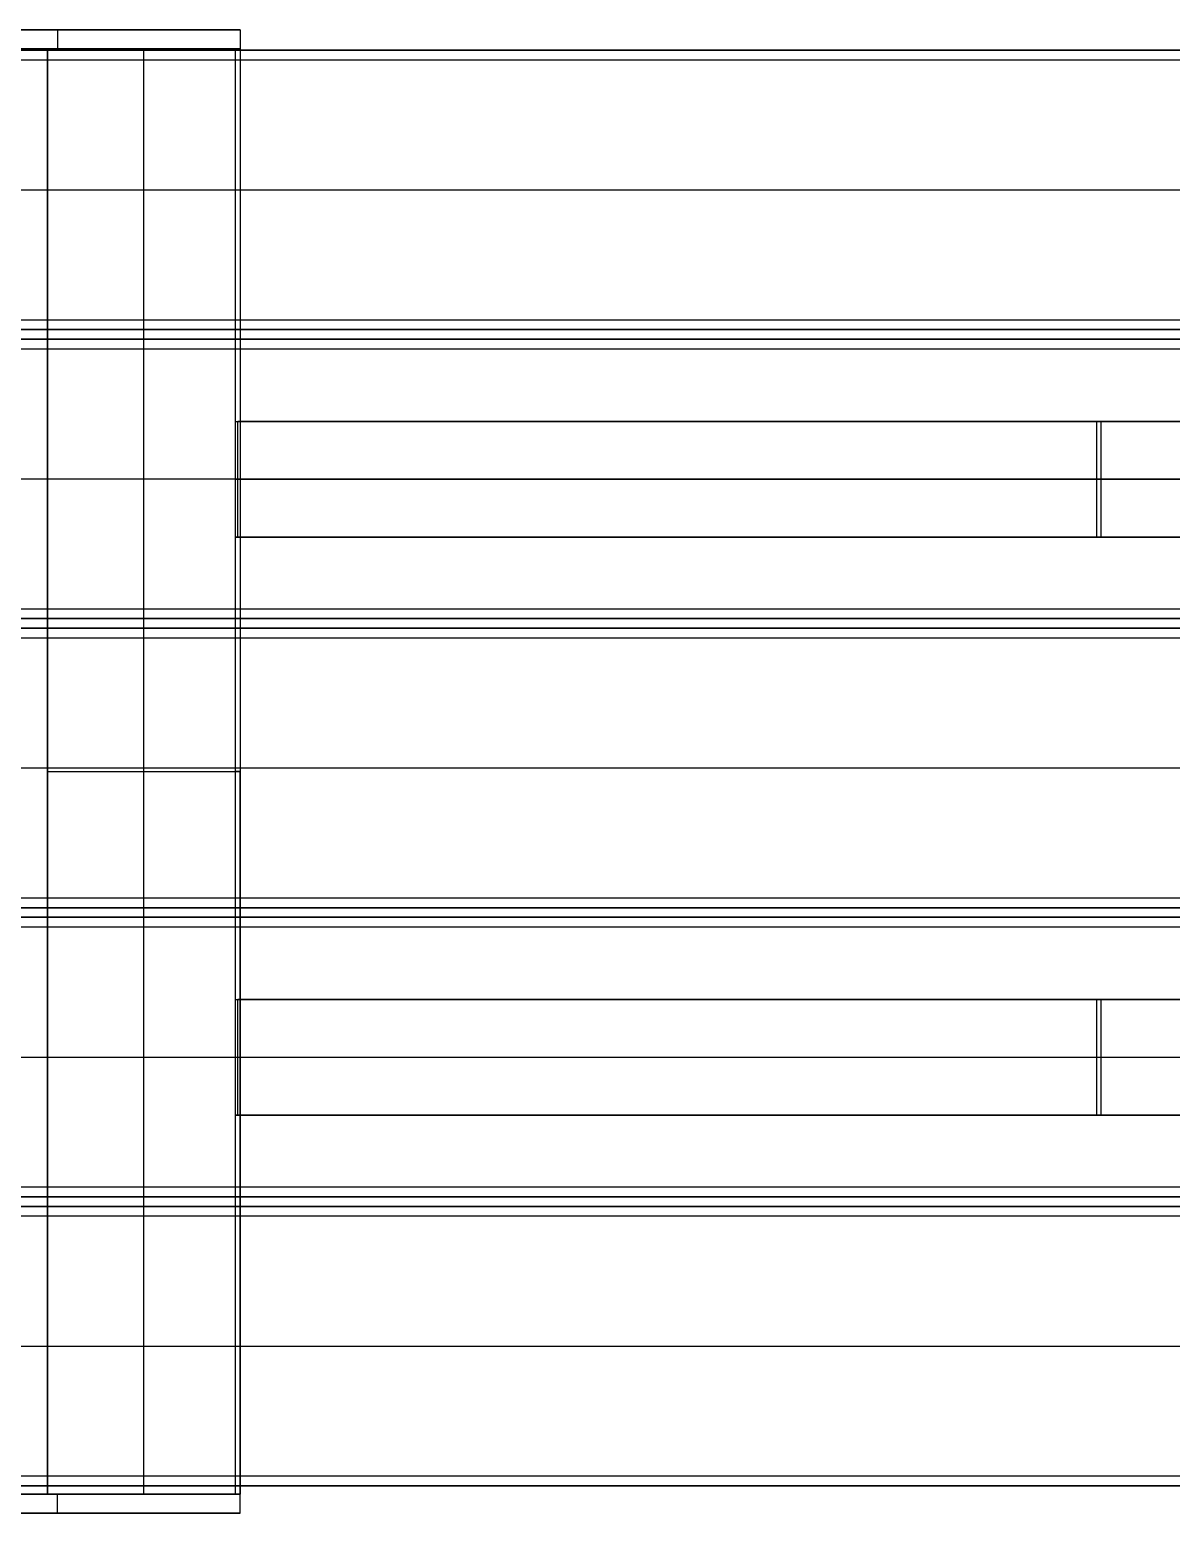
# Model space of a CAD drawing. Header units: millimetres. Extents: x 0 to 12925, y -1 to 2169.
# Drawn here: x 11409 to 12002, y 737 to 1507 of the extents above; entities that cross this region are included whole.
import ezdxf

# ---------------------------------------------------------------- set-up
doc = ezdxf.new("R2010")
doc.units = ezdxf.units.MM
doc.header["$MEASUREMENT"] = 0
doc.layers.add('Domyślny', color=7, linetype='Continuous', true_color=0x000000)
doc.layers.add('Warstwa 01', color=252, linetype='Continuous', true_color=0x696969)

# ---------------------------------------------------------------- blocks, each defined once
blk = doc.blocks.new('deska 2 awki Biker 02.417 v2 - wzmacniana')
at = {"layer": 'Domyślny', "color": 7, "true_color": 0xffffff}
for p, q in [((-882.5, 38), (882.5, 38)), ((-882.5, 16.5, -72.5), (882.5, 16.5, -72.5)), ((-882.5, 16.5, 72.5), (882.5, 16.5, 72.5)), ((-887.5, 0), (887.5, 0))]:
    blk.add_line(p, q, dxfattribs=at)
for points in [[(882.5, 38, 67.5), (0, 38, 67.5), (-882.5, 38, 67.5)], [(-882.5, 38, -67.5), (0, 38, -67.5), (882.5, 38, -67.5)], [(882.5, 33, -72.5), (0, 33, -72.5), (-882.5, 33, -72.5)], [(-882.5, 33, 72.5), (0, 33, 72.5), (882.5, 33, 72.5)], [(-882.5, 0, -72.5), (0, 0, -72.5), (882.5, 0, -72.5)], [(882.5, 0, 72.5), (0, 0, 72.5), (-882.5, 0, 72.5)]]:
    blk.add_open_spline(points, degree=2, dxfattribs=at)
blk = doc.blocks.new('deska 1 awki Biker 02.417 v2 - wzmacniana')
at = {"layer": 'Domyślny', "color": 7, "true_color": 0xffffff}
for p, q in [((-882.5, 38), (882.5, 38)), ((-882.5, 16.5, -72.5), (882.5, 16.5, -72.5)), ((-882.5, 16.5, 72.5), (882.5, 16.5, 72.5)), ((-887.5, 0), (887.5, 0))]:
    blk.add_line(p, q, dxfattribs=at)
for points in [[(882.5, 38, 67.5), (0, 38, 67.5), (-882.5, 38, 67.5)], [(-882.5, 38, -67.5), (0, 38, -67.5), (882.5, 38, -67.5)], [(882.5, 33, -72.5), (0, 33, -72.5), (-882.5, 33, -72.5)], [(-882.5, 33, 72.5), (0, 33, 72.5), (882.5, 33, 72.5)], [(-882.5, 0, -72.5), (0, 0, -72.5), (882.5, 0, -72.5)], [(882.5, 0, 72.5), (0, 0, 72.5), (-882.5, 0, 72.5)]]:
    blk.add_open_spline(points, degree=2, dxfattribs=at)

msp = doc.modelspace()

# ---------------------------------------------------------------- linework, layer by layer
at = {"layer": 'Warstwa 01'}
for p, q in [((11418.65, 1497.28, 1291.95), (11418.65, 1497.28, 1281.95)), ((11468.65, 1497.28, 1281.95), (11468.65, 1497.28, 1291.95)), ((11516.25, 1303.91, 1281.95), (12487.41, 1303.91, 1281.95)), ((12486.21, 1303.91, 1286.95), (11517.45, 1303.91, 1286.95)), ((12485.02, 1303.91, 1291.95), (11518.64, 1303.91, 1291.95)), ((12487.41, 1273.91, 1281.95), (11516.25, 1273.91, 1281.95)), ((12485.02, 1273.91, 1291.95), (11518.64, 1273.91, 1291.95)), ((11516.25, 1243.91, 1281.95), (12487.41, 1243.91, 1281.95)), ((12486.21, 1243.91, 1286.95), (11517.45, 1243.91, 1286.95)), ((11518.64, 1243.91, 1291.95), (12485.02, 1243.91, 1291.95)), ((11418.64, 1122.28, 1281.95), (11418.64, 1122.28, 1291.95)), ((11516.25, 1003.91, 1281.95), (12487.41, 1003.91, 1281.95)), ((12486.21, 1003.91, 1286.95), (11517.45, 1003.91, 1286.95)), ((12485.02, 1003.91, 1291.95), (11518.64, 1003.91, 1291.95)), ((12487.41, 973.91, 1281.95), (11516.25, 973.91, 1281.95)), ((12485.02, 973.91, 1291.95), (11518.64, 973.91, 1291.95)), ((11516.25, 943.91, 1281.95), (12487.41, 943.91, 1281.95)), ((12486.21, 943.91, 1286.95), (11517.45, 943.91, 1286.95)), ((11518.64, 943.91, 1291.95), (12485.02, 943.91, 1291.95)), ((11418.64, 747.28, 1281.95), (11418.64, 747.28, 1291.95)), ((11468.64, 747.28, 1281.95), (11468.64, 747.28, 1291.95)), ((11518.64, 747.28, 1291.95), (11518.64, 747.28, 1291.95))]:
    msp.add_line(p, q, dxfattribs=at)
for points, knots in [([(11518.65, 1507.28, 1291.95), (11495.07, 1507.28, 1294), (11471.5, 1507.28, 1296.05), (11447.93, 1507.28, 1298.09), (11338.96, 1507.28, 1307.56), (11229.98, 1507.28, 1317.02), (11121.01, 1507.28, 1326.48)], [-382.029386, -382.029386, -382.029386, -382.029386, -311.048814, -311.048814, -311.048814, 17.103664, 17.103664, 17.103664, 17.103664]), ([(11423.77, 1507.28, 895.15), (11447.83, 1507.28, 995.79), (11471.9, 1507.28, 1096.42), (11495.96, 1507.28, 1197.05), (11503.52, 1507.28, 1228.69), (11511.08, 1507.28, 1260.32), (11518.65, 1507.28, 1291.95)], [-790.015191, -790.015191, -790.015191, -790.015191, -479.604951, -479.604951, -479.604951, -382.029386, -382.029386, -382.029386, -382.029386]), ([(11518.65, 1497.28, 1291.95), (11495.07, 1497.28, 1294), (11471.5, 1497.28, 1296.05), (11447.93, 1497.28, 1298.09), (11338.96, 1497.28, 1307.56), (11229.98, 1497.28, 1317.02), (11121.01, 1497.28, 1326.48)], [-382.029386, -382.029386, -382.029386, -382.029386, -311.048814, -311.048814, -311.048814, 17.103664, 17.103664, 17.103664, 17.103664]), ([(11423.77, 1497.28, 895.15), (11447.83, 1497.28, 995.79), (11471.9, 1497.28, 1096.42), (11495.96, 1497.28, 1197.05), (11503.52, 1497.28, 1228.69), (11511.08, 1497.28, 1260.32), (11518.65, 1497.28, 1291.95)], [-790.015191, -790.015191, -790.015191, -790.015191, -479.604951, -479.604951, -479.604951, -382.029386, -382.029386, -382.029386, -382.029386]), ([(11516.25, 747.28, 1281.95), (11516.25, 872.28, 1281.95), (11516.25, 997.28, 1281.95), (11516.25, 1247.28, 1281.95), (11516.25, 1372.28, 1281.95), (11516.26, 1497.28, 1281.95)], [0, 0, 0, 0, 375, 375, 750, 750, 750, 750]), ([(11121, 747.28, 1326.48), (11229.98, 747.28, 1317.02), (11338.95, 747.28, 1307.56), (11447.93, 747.28, 1298.09), (11471.5, 747.28, 1296.05), (11495.07, 747.28, 1294), (11518.64, 747.28, 1291.95)], [471.949893, 471.949893, 471.949893, 471.949893, 800.102371, 800.102371, 800.102371, 871.082943, 871.082943, 871.082943, 871.082943]), ([(11518.64, 747.28, 1291.95), (11511.08, 747.28, 1260.32), (11503.51, 747.28, 1228.69), (11495.95, 747.28, 1197.05), (11471.89, 747.28, 1096.42), (11447.83, 747.28, 995.79), (11423.77, 747.28, 895.15)], [871.082943, 871.082943, 871.082943, 871.082943, 968.658508, 968.658508, 968.658508, 1279.068748, 1279.068748, 1279.068748, 1279.068748]), ([(11121, 737.28, 1326.48), (11229.98, 737.28, 1317.02), (11338.95, 737.28, 1307.56), (11447.93, 737.28, 1298.09), (11471.5, 737.28, 1296.05), (11495.07, 737.28, 1294), (11518.64, 737.28, 1291.95)], [471.949893, 471.949893, 471.949893, 471.949893, 800.102371, 800.102371, 800.102371, 871.082943, 871.082943, 871.082943, 871.082943]), ([(11518.64, 737.28, 1291.95), (11511.08, 737.28, 1260.32), (11503.51, 737.28, 1228.69), (11495.95, 737.28, 1197.05), (11471.89, 737.28, 1096.42), (11447.83, 737.28, 995.79), (11423.77, 737.28, 895.15)], [871.082943, 871.082943, 871.082943, 871.082943, 968.658508, 968.658508, 968.658508, 1279.068748, 1279.068748, 1279.068748, 1279.068748])]:
    msp.add_open_spline(points, degree=3, knots=knots, dxfattribs=at)
for points, degree in [([(11350.26, 1507.28, 587.69), (11374.77, 1507.28, 690.18), (11399.27, 1507.28, 792.66), (11423.77, 1507.28, 895.15)], 3), ([(11423.77, 1507.28, 895.15), (11423.77, 1502.28, 895.15), (11423.77, 1497.28, 895.15)], 2), ([(11518.65, 1507.28, 1291.95), (11518.65, 1502.28, 1291.95), (11518.65, 1497.28, 1291.95)], 2), ([(11350.26, 1497.28, 587.69), (11374.77, 1497.28, 690.18), (11399.27, 1497.28, 792.66), (11423.77, 1497.28, 895.15)], 3), ([(11418.65, 1497.28, 1281.95), (11418.64, 1122.28, 1281.95), (11418.64, 747.28, 1281.95)], 2), ([(11418.65, 1497.28, 1291.95), (11418.64, 1122.28, 1291.95), (11418.64, 747.28, 1291.95)], 2), ([(11418.64, 747.28, 1286.95), (11418.64, 1122.28, 1286.95), (11418.65, 1497.28, 1286.95)], 2), ([(11518.65, 1497.28, 1291.95), (11468.65, 1497.28, 1291.95), (11418.65, 1497.28, 1291.95)], 2), ([(11516.26, 1497.28, 1281.95), (11467.45, 1497.28, 1281.95), (11418.65, 1497.28, 1281.95)], 2), ([(11418.65, 1497.28, 1286.95), (11468.05, 1497.28, 1286.95), (11517.45, 1497.28, 1286.95)], 2), ([(11468.64, 747.28, 1281.95), (11468.64, 1122.28, 1281.95), (11468.65, 1497.28, 1281.95)], 2), ([(11468.64, 747.28, 1291.95), (11468.64, 1122.28, 1291.95), (11468.65, 1497.28, 1291.95)], 2), ([(11516.26, 1497.28, 1281.95), (11517.45, 1497.28, 1286.95), (11518.65, 1497.28, 1291.95)], 2), ([(11518.65, 1497.28, 1291.95), (11518.64, 1309.78, 1291.95), (11518.64, 1122.28, 1291.95)], 2), ([(11516.25, 1243.91, 1281.95), (11516.25, 1273.91, 1281.95), (11516.25, 1303.91, 1281.95)], 2), ([(11516.25, 1303.91, 1281.95), (11517.45, 1303.91, 1286.95), (11518.64, 1303.91, 1291.95)], 2), ([(11517.45, 1243.91, 1286.95), (11517.45, 1273.91, 1286.95), (11517.45, 1303.91, 1286.95)], 2), ([(11518.64, 1303.91, 1291.95), (11518.64, 1273.91, 1291.95), (11518.64, 1243.91, 1291.95)], 2), ([(11965.39, 1303.91, 1281.95), (11964.19, 1303.91, 1286.95), (11962.99, 1303.91, 1291.95)], 2), ([(11962.99, 1303.91, 1291.95), (11962.99, 1273.91, 1291.95), (11963, 1243.91, 1291.95)], 2), ([(11965.39, 1243.91, 1281.95), (11965.39, 1273.91, 1281.95), (11965.39, 1303.91, 1281.95)], 2), ([(11518.64, 1273.91, 1291.95), (11517.45, 1273.91, 1286.95), (11516.25, 1273.91, 1281.95)], 2), ([(11518.64, 1243.91, 1291.95), (11517.45, 1243.91, 1286.95), (11516.25, 1243.91, 1281.95)], 2), ([(11963, 1243.91, 1291.95), (11964.19, 1243.91, 1286.95), (11965.39, 1243.91, 1281.95)], 2), ([(11418.64, 1122.28, 1281.95), (11467.45, 1122.28, 1281.95), (11516.25, 1122.28, 1281.95)], 2), ([(11418.64, 1122.28, 1291.95), (11468.64, 1122.28, 1291.95), (11518.64, 1122.28, 1291.95)], 2), ([(11518.64, 1122.28, 1291.95), (11517.45, 1122.28, 1286.95), (11516.25, 1122.28, 1281.95)], 2), ([(11518.64, 747.28, 1291.95), (11518.64, 934.78, 1291.95), (11518.64, 1122.28, 1291.95)], 2), ([(11518.64, 1122.28, 1291.95), (11518.64, 997.28, 1291.95), (11518.64, 872.28, 1291.95), (11518.64, 747.28, 1291.95)], 3), ([(11516.25, 943.91, 1281.95), (11516.25, 973.91, 1281.95), (11516.25, 1003.91, 1281.95)], 2), ([(11516.25, 1003.91, 1281.95), (11517.45, 1003.91, 1286.95), (11518.64, 1003.91, 1291.95)], 2), ([(11517.45, 943.91, 1286.95), (11517.45, 973.91, 1286.95), (11517.45, 1003.91, 1286.95)], 2), ([(11518.64, 1003.91, 1291.95), (11518.64, 973.91, 1291.95), (11518.64, 943.91, 1291.95)], 2), ([(11965.39, 1003.91, 1281.95), (11964.19, 1003.91, 1286.95), (11962.99, 1003.91, 1291.95)], 2), ([(11962.99, 1003.91, 1291.95), (11962.99, 973.91, 1291.95), (11963, 943.91, 1291.95)], 2), ([(11965.39, 943.91, 1281.95), (11965.39, 973.91, 1281.95), (11965.39, 1003.91, 1281.95)], 2), ([(11518.64, 973.91, 1291.95), (11517.45, 973.91, 1286.95), (11516.25, 973.91, 1281.95)], 2), ([(11518.64, 943.91, 1291.95), (11517.45, 943.91, 1286.95), (11516.25, 943.91, 1281.95)], 2), ([(11963, 943.91, 1291.95), (11964.19, 943.91, 1286.95), (11965.39, 943.91, 1281.95)], 2), ([(11423.77, 747.28, 895.15), (11399.26, 747.28, 792.66), (11374.76, 747.28, 690.18), (11350.25, 747.28, 587.69)], 3), ([(11418.64, 747.28, 1281.95), (11467.44, 747.28, 1281.95), (11516.25, 747.28, 1281.95)], 2), ([(11418.64, 747.28, 1291.95), (11468.64, 747.28, 1291.95), (11518.64, 747.28, 1291.95)], 2), ([(11517.44, 747.28, 1286.95), (11468.04, 747.28, 1286.95), (11418.64, 747.28, 1286.95)], 2), ([(11423.77, 737.28, 895.15), (11423.77, 742.28, 895.15), (11423.77, 747.28, 895.15)], 2), ([(11518.64, 747.28, 1291.95), (11517.44, 747.28, 1286.95), (11516.25, 747.28, 1281.95)], 2), ([(11518.64, 737.28, 1291.95), (11518.64, 742.28, 1291.95), (11518.64, 747.28, 1291.95)], 2), ([(11423.77, 737.28, 895.15), (11399.26, 737.28, 792.66), (11374.76, 737.28, 690.18), (11350.25, 737.28, 587.69)], 3)]:
    msp.add_open_spline(points, degree=degree, dxfattribs=at)

# ---------------------------------------------------------------- block references
at = {"layer": 'Domyślny', "extrusion": (0, -1, 0)}
for name, p in [('deska 1 awki Biker 02.417 v2 - wzmacniana', (12001.83, 1292.19, -1424.1)), ('deska 2 awki Biker 02.417 v2 - wzmacniana', (12001.83, 1292.19, -1274.1)), ('deska 1 awki Biker 02.417 v2 - wzmacniana', (12001.83, 1292.19, -1274.1)), ('deska 2 awki Biker 02.417 v2 - wzmacniana', (12001.83, 1292.19, -1124.1)), ('deska 1 awki Biker 02.417 v2 - wzmacniana', (12001.83, 1292.19, -1124.1)), ('deska 1 awki Biker 02.417 v2 - wzmacniana', (12001.83, 1292.19, -974.1)), ('deska 1 awki Biker 02.417 v2 - wzmacniana', (12001.83, 1292.19, -824.1))]:
    msp.add_blockref(name, p, dxfattribs=at)

doc.saveas('drawing.dxf')
